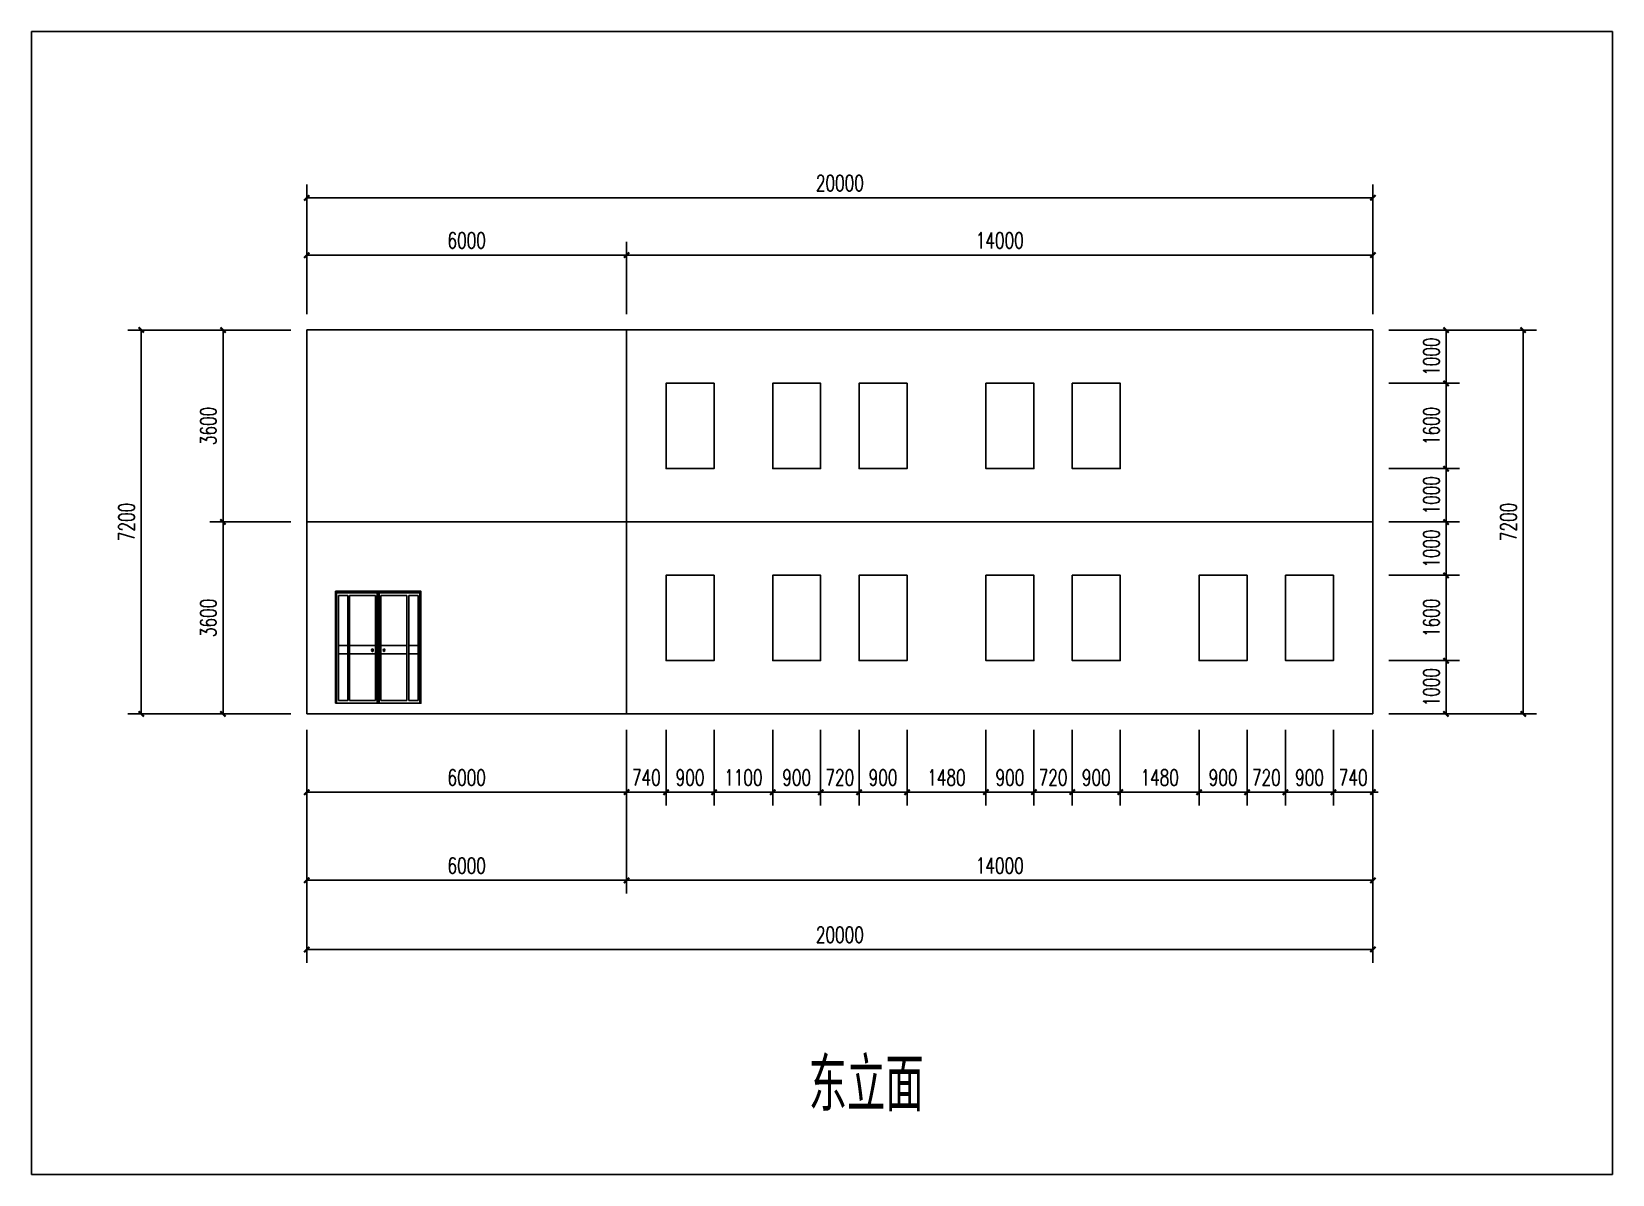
# Model space of a CAD drawing. Extents: x -76502 to 88679, y -12865 to 57615.
# Drawn here: x 59026 to 88679, y -12865 to 8567 of the extents above; entities that cross this region are included whole.
import ezdxf

# ---------------------------------------------------------------- set-up
doc = ezdxf.new("R2010")
doc.units = 0
doc.header["$LTSCALE"] = 1000
doc.header["$MEASUREMENT"] = 0
for name, color, linetype in [('AXIS_TEXT', 7, 'Continuous'), ('E_WINDOW', 4, 'Continuous'), ('edge', 180, 'Continuous'), ('GTV3_ELEV_OPENING', 7, 'Continuous'), ('PUB_DIM', 3, 'Continuous')]:
    doc.layers.add(name, color=color, linetype=linetype)
doc.styles.add('_TCH_DIM_T3', font='SIMPLEX', dxfattribs={"width": 0.705882, "bigfont": 'GBCBIG'})
doc.styles.get("Standard").update_dxf_attribs({"font": 'gbenor.shx', "bigfont": 'gbcbig.shx'})
doc.dimstyles.new('_TCH_ARCH&&100', dxfattribs={"dimtxt": 297.5, "dimasz": 100, "dimexe": 250, "dimexo": 300, "dimgap": 126.25, "dimtad": 1, "dimdec": 0, "dimtxsty": '_TCH_DIM_T3', "dimblk": 'ARCHTICK', "dimcen": 2.5, "dimclrt": 7, "dimazin": 2, "dimtfac": 1, "dimtdec": 0, "dimtix": 1, "dimtmove": 2, "dimatfit": 3, "dimfxl": 100})

# ---------------------------------------------------------------- blocks, each defined once
blk = doc.blocks.new('_ArchTick')
at = {"color": 0, "linetype": 'ByBlock', "const_width": 0.4}
blk.add_lwpolyline([(-0.5, -0.5), (0.5, 0.5)], dxfattribs=at)
blk = doc.blocks.new('*D16')
at = {"layer": 'Defpoints', "color": 0, "transparency": 16777216}
for p in [(84187, 5451), (64187, 2971), (84187, 2971)]:
    blk.add_point(p, dxfattribs=at)
at = {"layer": 'PUB_DIM', "color": 0, "lineweight": -2, "transparency": 16777216}
for p, q in [((64187, 3271), (64187, 5701)), ((84187, 3271), (84187, 5701)), ((64187, 5451), (84187, 5451))]:
    blk.add_line(p, q, dxfattribs=at)
at = {"layer": 'PUB_DIM', "color": 0, "lineweight": -2, "transparency": 16777216, "xscale": 100, "yscale": 100, "zscale": 100, "rotation": 180}
blk.add_blockref('_ArchTick', (64187, 5451), dxfattribs=at)
at = {"layer": 'PUB_DIM', "color": 0, "lineweight": -2, "transparency": 16777216, "xscale": 100, "yscale": 100, "zscale": 100}
blk.add_blockref('_ArchTick', (84187, 5451), dxfattribs=at)
at = {"layer": 'PUB_DIM', "color": 7, "transparency": 16777216, "insert": (74187, 5726), "char_height": 297.5, "attachment_point": 5, "style": '_TCH_DIM_T3'}
blk.add_mtext('\\A1;20000', dxfattribs=at)
blk = doc.blocks.new('*D17')
at = {"layer": 'Defpoints', "color": 0, "transparency": 16777216}
for p in [(70187, 4376), (64187, 2971), (70187, 2971)]:
    blk.add_point(p, dxfattribs=at)
at = {"layer": 'PUB_DIM', "color": 0, "lineweight": -2, "transparency": 16777216}
for p, q in [((64187, 3271), (64187, 4626)), ((70187, 3271), (70187, 4626)), ((64187, 4376), (70187, 4376))]:
    blk.add_line(p, q, dxfattribs=at)
at = {"layer": 'PUB_DIM', "color": 0, "lineweight": -2, "transparency": 16777216, "xscale": 100, "yscale": 100, "zscale": 100, "rotation": 180}
blk.add_blockref('_ArchTick', (64187, 4376), dxfattribs=at)
at = {"layer": 'PUB_DIM', "color": 0, "lineweight": -2, "transparency": 16777216, "xscale": 100, "yscale": 100, "zscale": 100}
blk.add_blockref('_ArchTick', (70187, 4376), dxfattribs=at)
at = {"layer": 'PUB_DIM', "color": 7, "transparency": 16777216, "insert": (67187, 4651), "char_height": 297.5, "attachment_point": 5, "style": '_TCH_DIM_T3'}
blk.add_mtext('\\A1;6000', dxfattribs=at)
blk = doc.blocks.new('*D18')
at = {"layer": 'Defpoints', "color": 0, "transparency": 16777216}
for p in [(84187, 4376), (70187, 2971), (84187, 2971)]:
    blk.add_point(p, dxfattribs=at)
at = {"layer": 'PUB_DIM', "color": 0, "lineweight": -2, "transparency": 16777216}
for p, q in [((70187, 3271), (70187, 4626)), ((84187, 3271), (84187, 4626)), ((70187, 4376), (84187, 4376))]:
    blk.add_line(p, q, dxfattribs=at)
at = {"layer": 'PUB_DIM', "color": 0, "lineweight": -2, "transparency": 16777216, "xscale": 100, "yscale": 100, "zscale": 100, "rotation": 180}
blk.add_blockref('_ArchTick', (70187, 4376), dxfattribs=at)
at = {"layer": 'PUB_DIM', "color": 0, "lineweight": -2, "transparency": 16777216, "xscale": 100, "yscale": 100, "zscale": 100}
blk.add_blockref('_ArchTick', (84187, 4376), dxfattribs=at)
at = {"layer": 'PUB_DIM', "color": 7, "transparency": 16777216, "insert": (77187, 4651), "char_height": 297.5, "attachment_point": 5, "style": '_TCH_DIM_T3'}
blk.add_mtext('\\A1;14000', dxfattribs=at)
blk = doc.blocks.new('*D19')
at = {"layer": 'Defpoints', "color": 0, "transparency": 16777216}
for p in [(84187, 2971), (87005, 2971), (84187, -4229)]:
    blk.add_point(p, dxfattribs=at)
at = {"layer": 'PUB_DIM', "color": 0, "lineweight": -2, "transparency": 16777216}
for p, q in [((84487, 2971), (87255, 2971)), ((87005, -4229), (87005, 2971)), ((84487, -4229), (87255, -4229))]:
    blk.add_line(p, q, dxfattribs=at)
at = {"layer": 'PUB_DIM', "color": 0, "lineweight": -2, "transparency": 16777216, "xscale": 100, "yscale": 100, "zscale": 100}
for p, rotation in [((87005, 2971), 90), ((87005, -4229), 270)]:
    blk.add_blockref('_ArchTick', p, dxfattribs=dict(at, rotation=rotation))
at = {"layer": 'PUB_DIM', "color": 7, "transparency": 16777216, "insert": (86730, -629), "char_height": 297.5, "attachment_point": 5, "rotation": 90, "style": '_TCH_DIM_T3'}
blk.add_mtext('\\A1;7200', dxfattribs=at)
blk = doc.blocks.new('*D20')
at = {"layer": 'Defpoints', "color": 0, "transparency": 16777216}
for p in [(84187, 2971), (85559, 2971), (84187, 1971)]:
    blk.add_point(p, dxfattribs=at)
at = {"layer": 'PUB_DIM', "color": 0, "lineweight": -2, "transparency": 16777216}
for p, q in [((84487, 2971), (85809, 2971)), ((85559, 1971), (85559, 2971)), ((84487, 1971), (85809, 1971))]:
    blk.add_line(p, q, dxfattribs=at)
at = {"layer": 'PUB_DIM', "color": 0, "lineweight": -2, "transparency": 16777216, "xscale": 100, "yscale": 100, "zscale": 100}
for p, rotation in [((85559, 2971), 90), ((85559, 1971), 270)]:
    blk.add_blockref('_ArchTick', p, dxfattribs=dict(at, rotation=rotation))
at = {"layer": 'PUB_DIM', "color": 7, "transparency": 16777216, "insert": (85284, 2471), "char_height": 297.5, "attachment_point": 5, "rotation": 90, "style": '_TCH_DIM_T3'}
blk.add_mtext('\\A1;1000', dxfattribs=at)
blk = doc.blocks.new('*D21')
at = {"layer": 'Defpoints', "color": 0, "transparency": 16777216}
for p in [(84187, 1971), (85559, 1971), (84187, 371)]:
    blk.add_point(p, dxfattribs=at)
at = {"layer": 'PUB_DIM', "color": 0, "lineweight": -2, "transparency": 16777216}
for p, q in [((84487, 1971), (85809, 1971)), ((85559, 371), (85559, 1971)), ((84487, 371), (85809, 371))]:
    blk.add_line(p, q, dxfattribs=at)
at = {"layer": 'PUB_DIM', "color": 0, "lineweight": -2, "transparency": 16777216, "xscale": 100, "yscale": 100, "zscale": 100}
for p, rotation in [((85559, 1971), 90), ((85559, 371), 270)]:
    blk.add_blockref('_ArchTick', p, dxfattribs=dict(at, rotation=rotation))
at = {"layer": 'PUB_DIM', "color": 7, "transparency": 16777216, "insert": (85284, 1171), "char_height": 297.5, "attachment_point": 5, "rotation": 90, "style": '_TCH_DIM_T3'}
blk.add_mtext('\\A1;1600', dxfattribs=at)
blk = doc.blocks.new('*D22')
at = {"layer": 'Defpoints', "color": 0, "transparency": 16777216}
for p in [(84187, 371), (85559, 371), (84187, -629)]:
    blk.add_point(p, dxfattribs=at)
at = {"layer": 'PUB_DIM', "color": 0, "lineweight": -2, "transparency": 16777216}
for p, q in [((84487, 371), (85809, 371)), ((85559, -629), (85559, 371)), ((84487, -629), (85809, -629))]:
    blk.add_line(p, q, dxfattribs=at)
at = {"layer": 'PUB_DIM', "color": 0, "lineweight": -2, "transparency": 16777216, "xscale": 100, "yscale": 100, "zscale": 100}
for p, rotation in [((85559, 371), 90), ((85559, -629), 270)]:
    blk.add_blockref('_ArchTick', p, dxfattribs=dict(at, rotation=rotation))
at = {"layer": 'PUB_DIM', "color": 7, "transparency": 16777216, "insert": (85284, -129), "char_height": 297.5, "attachment_point": 5, "rotation": 90, "style": '_TCH_DIM_T3'}
blk.add_mtext('\\A1;1000', dxfattribs=at)
blk = doc.blocks.new('*D23')
at = {"layer": 'Defpoints', "color": 0, "transparency": 16777216}
for p in [(84187, -629), (85559, -629), (84187, -1629)]:
    blk.add_point(p, dxfattribs=at)
at = {"layer": 'PUB_DIM', "color": 0, "lineweight": -2, "transparency": 16777216}
for p, q in [((84487, -629), (85809, -629)), ((85559, -1629), (85559, -629)), ((84487, -1629), (85809, -1629))]:
    blk.add_line(p, q, dxfattribs=at)
at = {"layer": 'PUB_DIM', "color": 0, "lineweight": -2, "transparency": 16777216, "xscale": 100, "yscale": 100, "zscale": 100}
for p, rotation in [((85559, -629), 90), ((85559, -1629), 270)]:
    blk.add_blockref('_ArchTick', p, dxfattribs=dict(at, rotation=rotation))
at = {"layer": 'PUB_DIM', "color": 7, "transparency": 16777216, "insert": (85284, -1129), "char_height": 297.5, "attachment_point": 5, "rotation": 90, "style": '_TCH_DIM_T3'}
blk.add_mtext('\\A1;1000', dxfattribs=at)
blk = doc.blocks.new('*D24')
at = {"layer": 'Defpoints', "color": 0, "transparency": 16777216}
for p in [(84187, -1629), (85559, -1629), (84187, -3229)]:
    blk.add_point(p, dxfattribs=at)
at = {"layer": 'PUB_DIM', "color": 0, "lineweight": -2, "transparency": 16777216}
for p, q in [((84487, -1629), (85809, -1629)), ((85559, -3229), (85559, -1629)), ((84487, -3229), (85809, -3229))]:
    blk.add_line(p, q, dxfattribs=at)
at = {"layer": 'PUB_DIM', "color": 0, "lineweight": -2, "transparency": 16777216, "xscale": 100, "yscale": 100, "zscale": 100}
for p, rotation in [((85559, -1629), 90), ((85559, -3229), 270)]:
    blk.add_blockref('_ArchTick', p, dxfattribs=dict(at, rotation=rotation))
at = {"layer": 'PUB_DIM', "color": 7, "transparency": 16777216, "insert": (85284, -2429), "char_height": 297.5, "attachment_point": 5, "rotation": 90, "style": '_TCH_DIM_T3'}
blk.add_mtext('\\A1;1600', dxfattribs=at)
blk = doc.blocks.new('*D25')
at = {"layer": 'Defpoints', "color": 0, "transparency": 16777216}
for p in [(84187, -3229), (85559, -3229), (84187, -4229)]:
    blk.add_point(p, dxfattribs=at)
at = {"layer": 'PUB_DIM', "color": 0, "lineweight": -2, "transparency": 16777216}
for p, q in [((84487, -3229), (85809, -3229)), ((85559, -4229), (85559, -3229)), ((84487, -4229), (85809, -4229))]:
    blk.add_line(p, q, dxfattribs=at)
at = {"layer": 'PUB_DIM', "color": 0, "lineweight": -2, "transparency": 16777216, "xscale": 100, "yscale": 100, "zscale": 100}
for p, rotation in [((85559, -3229), 90), ((85559, -4229), 270)]:
    blk.add_blockref('_ArchTick', p, dxfattribs=dict(at, rotation=rotation))
at = {"layer": 'PUB_DIM', "color": 7, "transparency": 16777216, "insert": (85284, -3729), "char_height": 297.5, "attachment_point": 5, "rotation": 90, "style": '_TCH_DIM_T3'}
blk.add_mtext('\\A1;1000', dxfattribs=at)
blk = doc.blocks.new('*D26')
at = {"layer": 'Defpoints', "color": 0, "transparency": 16777216}
for p in [(61082, 2971), (64187, 2971), (64187, -4229)]:
    blk.add_point(p, dxfattribs=at)
at = {"layer": 'PUB_DIM', "color": 0, "lineweight": -2, "transparency": 16777216}
for p, q in [((63887, 2971), (60832, 2971)), ((61082, -4229), (61082, 2971)), ((63887, -4229), (60832, -4229))]:
    blk.add_line(p, q, dxfattribs=at)
at = {"layer": 'PUB_DIM', "color": 0, "lineweight": -2, "transparency": 16777216, "xscale": 100, "yscale": 100, "zscale": 100}
for p, rotation in [((61082, 2971), 90), ((61082, -4229), 270)]:
    blk.add_blockref('_ArchTick', p, dxfattribs=dict(at, rotation=rotation))
at = {"layer": 'PUB_DIM', "color": 7, "transparency": 16777216, "insert": (60807, -629), "char_height": 297.5, "attachment_point": 5, "rotation": 90, "style": '_TCH_DIM_T3'}
blk.add_mtext('\\A1;7200', dxfattribs=at)
blk = doc.blocks.new('*D27')
at = {"layer": 'Defpoints', "color": 0, "transparency": 16777216}
for p in [(62616, 2971), (64187, 2971), (64187, -629)]:
    blk.add_point(p, dxfattribs=at)
at = {"layer": 'PUB_DIM', "color": 0, "lineweight": -2, "transparency": 16777216}
for p, q in [((63887, 2971), (62366, 2971)), ((62616, -629), (62616, 2971)), ((63887, -629), (62366, -629))]:
    blk.add_line(p, q, dxfattribs=at)
at = {"layer": 'PUB_DIM', "color": 0, "lineweight": -2, "transparency": 16777216, "xscale": 100, "yscale": 100, "zscale": 100}
for p, rotation in [((62616, 2971), 90), ((62616, -629), 270)]:
    blk.add_blockref('_ArchTick', p, dxfattribs=dict(at, rotation=rotation))
at = {"layer": 'PUB_DIM', "color": 7, "transparency": 16777216, "insert": (62341, 1171), "char_height": 297.5, "attachment_point": 5, "rotation": 90, "style": '_TCH_DIM_T3'}
blk.add_mtext('\\A1;3600', dxfattribs=at)
blk = doc.blocks.new('*D28')
at = {"layer": 'Defpoints', "color": 0, "transparency": 16777216}
for p in [(62616, -629), (64187, -629), (64187, -4229)]:
    blk.add_point(p, dxfattribs=at)
at = {"layer": 'PUB_DIM', "color": 0, "lineweight": -2, "transparency": 16777216}
for p, q in [((63887, -629), (62366, -629)), ((62616, -4229), (62616, -629)), ((63887, -4229), (62366, -4229))]:
    blk.add_line(p, q, dxfattribs=at)
at = {"layer": 'PUB_DIM', "color": 0, "lineweight": -2, "transparency": 16777216, "xscale": 100, "yscale": 100, "zscale": 100}
for p, rotation in [((62616, -629), 90), ((62616, -4229), 270)]:
    blk.add_blockref('_ArchTick', p, dxfattribs=dict(at, rotation=rotation))
at = {"layer": 'PUB_DIM', "color": 7, "transparency": 16777216, "insert": (62341, -2429), "char_height": 297.5, "attachment_point": 5, "rotation": 90, "style": '_TCH_DIM_T3'}
blk.add_mtext('\\A1;3600', dxfattribs=at)
blk = doc.blocks.new('*D29')
at = {"layer": 'Defpoints', "color": 0, "transparency": 16777216}
for p in [(64187, -4229), (84187, -4229), (84187, -8646)]:
    blk.add_point(p, dxfattribs=at)
at = {"layer": 'PUB_DIM', "color": 0, "lineweight": -2, "transparency": 16777216}
for p, q in [((64187, -4529), (64187, -8896)), ((84187, -4529), (84187, -8896)), ((64187, -8646), (84187, -8646))]:
    blk.add_line(p, q, dxfattribs=at)
at = {"layer": 'PUB_DIM', "color": 0, "lineweight": -2, "transparency": 16777216, "xscale": 100, "yscale": 100, "zscale": 100, "rotation": 180}
blk.add_blockref('_ArchTick', (64187, -8646), dxfattribs=at)
at = {"layer": 'PUB_DIM', "color": 0, "lineweight": -2, "transparency": 16777216, "xscale": 100, "yscale": 100, "zscale": 100}
blk.add_blockref('_ArchTick', (84187, -8646), dxfattribs=at)
at = {"layer": 'PUB_DIM', "color": 7, "transparency": 16777216, "insert": (74187, -8371), "char_height": 297.5, "attachment_point": 5, "style": '_TCH_DIM_T3'}
blk.add_mtext('\\A1;20000', dxfattribs=at)
blk = doc.blocks.new('*D30')
at = {"layer": 'Defpoints', "color": 0, "transparency": 16777216}
for p in [(64187, -4229), (70187, -4229), (70187, -7349)]:
    blk.add_point(p, dxfattribs=at)
at = {"layer": 'PUB_DIM', "color": 0, "lineweight": -2, "transparency": 16777216}
for p, q in [((64187, -4529), (64187, -7599)), ((70187, -4529), (70187, -7599)), ((64187, -7349), (70187, -7349))]:
    blk.add_line(p, q, dxfattribs=at)
at = {"layer": 'PUB_DIM', "color": 0, "lineweight": -2, "transparency": 16777216, "xscale": 100, "yscale": 100, "zscale": 100, "rotation": 180}
blk.add_blockref('_ArchTick', (64187, -7349), dxfattribs=at)
at = {"layer": 'PUB_DIM', "color": 0, "lineweight": -2, "transparency": 16777216, "xscale": 100, "yscale": 100, "zscale": 100}
blk.add_blockref('_ArchTick', (70187, -7349), dxfattribs=at)
at = {"layer": 'PUB_DIM', "color": 7, "transparency": 16777216, "insert": (67187, -7074), "char_height": 297.5, "attachment_point": 5, "style": '_TCH_DIM_T3'}
blk.add_mtext('\\A1;6000', dxfattribs=at)
blk = doc.blocks.new('*D31')
at = {"layer": 'Defpoints', "color": 0, "transparency": 16777216}
for p in [(70187, -4229), (84187, -4229), (84187, -7349)]:
    blk.add_point(p, dxfattribs=at)
at = {"layer": 'PUB_DIM', "color": 0, "lineweight": -2, "transparency": 16777216}
for p, q in [((70187, -4529), (70187, -7599)), ((84187, -4529), (84187, -7599)), ((70187, -7349), (84187, -7349))]:
    blk.add_line(p, q, dxfattribs=at)
at = {"layer": 'PUB_DIM', "color": 0, "lineweight": -2, "transparency": 16777216, "xscale": 100, "yscale": 100, "zscale": 100, "rotation": 180}
blk.add_blockref('_ArchTick', (70187, -7349), dxfattribs=at)
at = {"layer": 'PUB_DIM', "color": 0, "lineweight": -2, "transparency": 16777216, "xscale": 100, "yscale": 100, "zscale": 100}
blk.add_blockref('_ArchTick', (84187, -7349), dxfattribs=at)
at = {"layer": 'PUB_DIM', "color": 7, "transparency": 16777216, "insert": (77187, -7074), "char_height": 297.5, "attachment_point": 5, "style": '_TCH_DIM_T3'}
blk.add_mtext('\\A1;14000', dxfattribs=at)
blk = doc.blocks.new('*D32')
at = {"layer": 'Defpoints', "color": 0, "transparency": 16777216}
for p in [(64187, -4229), (70187, -4229), (70187, -5697)]:
    blk.add_point(p, dxfattribs=at)
at = {"layer": 'PUB_DIM', "color": 0, "lineweight": -2, "transparency": 16777216}
for p, q in [((64187, -4529), (64187, -5947)), ((70187, -4529), (70187, -5947)), ((64187, -5697), (70187, -5697))]:
    blk.add_line(p, q, dxfattribs=at)
at = {"layer": 'PUB_DIM', "color": 0, "lineweight": -2, "transparency": 16777216, "xscale": 100, "yscale": 100, "zscale": 100, "rotation": 180}
blk.add_blockref('_ArchTick', (64187, -5697), dxfattribs=at)
at = {"layer": 'PUB_DIM', "color": 0, "lineweight": -2, "transparency": 16777216, "xscale": 100, "yscale": 100, "zscale": 100}
blk.add_blockref('_ArchTick', (70187, -5697), dxfattribs=at)
at = {"layer": 'PUB_DIM', "color": 7, "transparency": 16777216, "insert": (67187, -5422), "char_height": 297.5, "attachment_point": 5, "style": '_TCH_DIM_T3'}
blk.add_mtext('\\A1;6000', dxfattribs=at)
blk = doc.blocks.new('*D33')
at = {"layer": 'Defpoints', "color": 0, "transparency": 16777216}
for p in [(70187, -4229), (70927, -4229), (70927, -5697)]:
    blk.add_point(p, dxfattribs=at)
at = {"layer": 'PUB_DIM', "color": 0, "lineweight": -2, "transparency": 16777216}
for p, q in [((70187, -4529), (70187, -5947)), ((70927, -4529), (70927, -5947)), ((70187, -5697), (70087, -5697)), ((70187, -5697), (70927, -5697)), ((70927, -5697), (71027, -5697))]:
    blk.add_line(p, q, dxfattribs=at)
at = {"layer": 'PUB_DIM', "color": 0, "lineweight": -2, "transparency": 16777216, "xscale": 100, "yscale": 100, "zscale": 100}
blk.add_blockref('_ArchTick', (70187, -5697), dxfattribs=at)
at = {"layer": 'PUB_DIM', "color": 0, "lineweight": -2, "transparency": 16777216, "xscale": 100, "yscale": 100, "zscale": 100, "rotation": 180}
blk.add_blockref('_ArchTick', (70927, -5697), dxfattribs=at)
at = {"layer": 'PUB_DIM', "color": 7, "transparency": 16777216, "insert": (70557, -5422), "char_height": 297.5, "attachment_point": 5, "style": '_TCH_DIM_T3'}
blk.add_mtext('\\A1;740', dxfattribs=at)
blk = doc.blocks.new('*D34')
at = {"layer": 'Defpoints', "color": 0, "transparency": 16777216}
for p in [(70927, -4229), (71827, -4229), (71827, -5697)]:
    blk.add_point(p, dxfattribs=at)
at = {"layer": 'PUB_DIM', "color": 0, "lineweight": -2, "transparency": 16777216}
for p, q in [((70927, -4529), (70927, -5947)), ((71827, -4529), (71827, -5947)), ((70927, -5697), (71827, -5697))]:
    blk.add_line(p, q, dxfattribs=at)
at = {"layer": 'PUB_DIM', "color": 0, "lineweight": -2, "transparency": 16777216, "xscale": 100, "yscale": 100, "zscale": 100, "rotation": 180}
blk.add_blockref('_ArchTick', (70927, -5697), dxfattribs=at)
at = {"layer": 'PUB_DIM', "color": 0, "lineweight": -2, "transparency": 16777216, "xscale": 100, "yscale": 100, "zscale": 100}
blk.add_blockref('_ArchTick', (71827, -5697), dxfattribs=at)
at = {"layer": 'PUB_DIM', "color": 7, "transparency": 16777216, "insert": (71377, -5422), "char_height": 297.5, "attachment_point": 5, "style": '_TCH_DIM_T3'}
blk.add_mtext('\\A1;900', dxfattribs=at)
blk = doc.blocks.new('*D35')
at = {"layer": 'Defpoints', "color": 0, "transparency": 16777216}
for p in [(71827, -4229), (72927, -4229), (72927, -5697)]:
    blk.add_point(p, dxfattribs=at)
at = {"layer": 'PUB_DIM', "color": 0, "lineweight": -2, "transparency": 16777216}
for p, q in [((71827, -4529), (71827, -5947)), ((72927, -4529), (72927, -5947)), ((71827, -5697), (72927, -5697))]:
    blk.add_line(p, q, dxfattribs=at)
at = {"layer": 'PUB_DIM', "color": 0, "lineweight": -2, "transparency": 16777216, "xscale": 100, "yscale": 100, "zscale": 100, "rotation": 180}
blk.add_blockref('_ArchTick', (71827, -5697), dxfattribs=at)
at = {"layer": 'PUB_DIM', "color": 0, "lineweight": -2, "transparency": 16777216, "xscale": 100, "yscale": 100, "zscale": 100}
blk.add_blockref('_ArchTick', (72927, -5697), dxfattribs=at)
at = {"layer": 'PUB_DIM', "color": 7, "transparency": 16777216, "insert": (72377, -5422), "char_height": 297.5, "attachment_point": 5, "style": '_TCH_DIM_T3'}
blk.add_mtext('\\A1;1100', dxfattribs=at)
blk = doc.blocks.new('*D36')
at = {"layer": 'Defpoints', "color": 0, "transparency": 16777216}
for p in [(72927, -4229), (73827, -4229), (73827, -5697)]:
    blk.add_point(p, dxfattribs=at)
at = {"layer": 'PUB_DIM', "color": 0, "lineweight": -2, "transparency": 16777216}
for p, q in [((72927, -4529), (72927, -5947)), ((73827, -4529), (73827, -5947)), ((72927, -5697), (73827, -5697))]:
    blk.add_line(p, q, dxfattribs=at)
at = {"layer": 'PUB_DIM', "color": 0, "lineweight": -2, "transparency": 16777216, "xscale": 100, "yscale": 100, "zscale": 100, "rotation": 180}
blk.add_blockref('_ArchTick', (72927, -5697), dxfattribs=at)
at = {"layer": 'PUB_DIM', "color": 0, "lineweight": -2, "transparency": 16777216, "xscale": 100, "yscale": 100, "zscale": 100}
blk.add_blockref('_ArchTick', (73827, -5697), dxfattribs=at)
at = {"layer": 'PUB_DIM', "color": 7, "transparency": 16777216, "insert": (73377, -5422), "char_height": 297.5, "attachment_point": 5, "style": '_TCH_DIM_T3'}
blk.add_mtext('\\A1;900', dxfattribs=at)
blk = doc.blocks.new('*D37')
at = {"layer": 'Defpoints', "color": 0, "transparency": 16777216}
for p in [(73827, -4229), (74547, -4229), (74547, -5697)]:
    blk.add_point(p, dxfattribs=at)
at = {"layer": 'PUB_DIM', "color": 0, "lineweight": -2, "transparency": 16777216}
for p, q in [((73827, -4529), (73827, -5947)), ((74547, -4529), (74547, -5947)), ((73827, -5697), (73727, -5697)), ((73827, -5697), (74547, -5697)), ((74547, -5697), (74647, -5697))]:
    blk.add_line(p, q, dxfattribs=at)
at = {"layer": 'PUB_DIM', "color": 0, "lineweight": -2, "transparency": 16777216, "xscale": 100, "yscale": 100, "zscale": 100}
blk.add_blockref('_ArchTick', (73827, -5697), dxfattribs=at)
at = {"layer": 'PUB_DIM', "color": 0, "lineweight": -2, "transparency": 16777216, "xscale": 100, "yscale": 100, "zscale": 100, "rotation": 180}
blk.add_blockref('_ArchTick', (74547, -5697), dxfattribs=at)
at = {"layer": 'PUB_DIM', "color": 7, "transparency": 16777216, "insert": (74187, -5422), "char_height": 297.5, "attachment_point": 5, "style": '_TCH_DIM_T3'}
blk.add_mtext('\\A1;720', dxfattribs=at)
blk = doc.blocks.new('*D38')
at = {"layer": 'Defpoints', "color": 0, "transparency": 16777216}
for p in [(74547, -4229), (75447, -4229), (75447, -5697)]:
    blk.add_point(p, dxfattribs=at)
at = {"layer": 'PUB_DIM', "color": 0, "lineweight": -2, "transparency": 16777216}
for p, q in [((74547, -4529), (74547, -5947)), ((75447, -4529), (75447, -5947)), ((74547, -5697), (75447, -5697))]:
    blk.add_line(p, q, dxfattribs=at)
at = {"layer": 'PUB_DIM', "color": 0, "lineweight": -2, "transparency": 16777216, "xscale": 100, "yscale": 100, "zscale": 100, "rotation": 180}
blk.add_blockref('_ArchTick', (74547, -5697), dxfattribs=at)
at = {"layer": 'PUB_DIM', "color": 0, "lineweight": -2, "transparency": 16777216, "xscale": 100, "yscale": 100, "zscale": 100}
blk.add_blockref('_ArchTick', (75447, -5697), dxfattribs=at)
at = {"layer": 'PUB_DIM', "color": 7, "transparency": 16777216, "insert": (74997, -5422), "char_height": 297.5, "attachment_point": 5, "style": '_TCH_DIM_T3'}
blk.add_mtext('\\A1;900', dxfattribs=at)
blk = doc.blocks.new('*D39')
at = {"layer": 'Defpoints', "color": 0, "transparency": 16777216}
for p in [(75447, -4229), (76927, -4229), (76927, -5697)]:
    blk.add_point(p, dxfattribs=at)
at = {"layer": 'PUB_DIM', "color": 0, "lineweight": -2, "transparency": 16777216}
for p, q in [((75447, -4529), (75447, -5947)), ((76927, -4529), (76927, -5947)), ((75447, -5697), (76927, -5697))]:
    blk.add_line(p, q, dxfattribs=at)
at = {"layer": 'PUB_DIM', "color": 0, "lineweight": -2, "transparency": 16777216, "xscale": 100, "yscale": 100, "zscale": 100, "rotation": 180}
blk.add_blockref('_ArchTick', (75447, -5697), dxfattribs=at)
at = {"layer": 'PUB_DIM', "color": 0, "lineweight": -2, "transparency": 16777216, "xscale": 100, "yscale": 100, "zscale": 100}
blk.add_blockref('_ArchTick', (76927, -5697), dxfattribs=at)
at = {"layer": 'PUB_DIM', "color": 7, "transparency": 16777216, "insert": (76187, -5422), "char_height": 297.5, "attachment_point": 5, "style": '_TCH_DIM_T3'}
blk.add_mtext('\\A1;1480', dxfattribs=at)
blk = doc.blocks.new('*D40')
at = {"layer": 'Defpoints', "color": 0, "transparency": 16777216}
for p in [(76927, -4229), (77827, -4229), (77827, -5697)]:
    blk.add_point(p, dxfattribs=at)
at = {"layer": 'PUB_DIM', "color": 0, "lineweight": -2, "transparency": 16777216}
for p, q in [((76927, -4529), (76927, -5947)), ((77827, -4529), (77827, -5947)), ((76927, -5697), (77827, -5697))]:
    blk.add_line(p, q, dxfattribs=at)
at = {"layer": 'PUB_DIM', "color": 0, "lineweight": -2, "transparency": 16777216, "xscale": 100, "yscale": 100, "zscale": 100, "rotation": 180}
blk.add_blockref('_ArchTick', (76927, -5697), dxfattribs=at)
at = {"layer": 'PUB_DIM', "color": 0, "lineweight": -2, "transparency": 16777216, "xscale": 100, "yscale": 100, "zscale": 100}
blk.add_blockref('_ArchTick', (77827, -5697), dxfattribs=at)
at = {"layer": 'PUB_DIM', "color": 7, "transparency": 16777216, "insert": (77377, -5422), "char_height": 297.5, "attachment_point": 5, "style": '_TCH_DIM_T3'}
blk.add_mtext('\\A1;900', dxfattribs=at)
blk = doc.blocks.new('*D41')
at = {"layer": 'Defpoints', "color": 0, "transparency": 16777216}
for p in [(77827, -4229), (78547, -4229), (78547, -5697)]:
    blk.add_point(p, dxfattribs=at)
at = {"layer": 'PUB_DIM', "color": 0, "lineweight": -2, "transparency": 16777216}
for p, q in [((77827, -4529), (77827, -5947)), ((78547, -4529), (78547, -5947)), ((77827, -5697), (77727, -5697)), ((77827, -5697), (78547, -5697)), ((78547, -5697), (78647, -5697))]:
    blk.add_line(p, q, dxfattribs=at)
at = {"layer": 'PUB_DIM', "color": 0, "lineweight": -2, "transparency": 16777216, "xscale": 100, "yscale": 100, "zscale": 100}
blk.add_blockref('_ArchTick', (77827, -5697), dxfattribs=at)
at = {"layer": 'PUB_DIM', "color": 0, "lineweight": -2, "transparency": 16777216, "xscale": 100, "yscale": 100, "zscale": 100, "rotation": 180}
blk.add_blockref('_ArchTick', (78547, -5697), dxfattribs=at)
at = {"layer": 'PUB_DIM', "color": 7, "transparency": 16777216, "insert": (78187, -5422), "char_height": 297.5, "attachment_point": 5, "style": '_TCH_DIM_T3'}
blk.add_mtext('\\A1;720', dxfattribs=at)
blk = doc.blocks.new('*D42')
at = {"layer": 'Defpoints', "color": 0, "transparency": 16777216}
for p in [(78547, -4229), (79447, -4229), (79447, -5697)]:
    blk.add_point(p, dxfattribs=at)
at = {"layer": 'PUB_DIM', "color": 0, "lineweight": -2, "transparency": 16777216}
for p, q in [((78547, -4529), (78547, -5947)), ((79447, -4529), (79447, -5947)), ((78547, -5697), (79447, -5697))]:
    blk.add_line(p, q, dxfattribs=at)
at = {"layer": 'PUB_DIM', "color": 0, "lineweight": -2, "transparency": 16777216, "xscale": 100, "yscale": 100, "zscale": 100, "rotation": 180}
blk.add_blockref('_ArchTick', (78547, -5697), dxfattribs=at)
at = {"layer": 'PUB_DIM', "color": 0, "lineweight": -2, "transparency": 16777216, "xscale": 100, "yscale": 100, "zscale": 100}
blk.add_blockref('_ArchTick', (79447, -5697), dxfattribs=at)
at = {"layer": 'PUB_DIM', "color": 7, "transparency": 16777216, "insert": (78997, -5422), "char_height": 297.5, "attachment_point": 5, "style": '_TCH_DIM_T3'}
blk.add_mtext('\\A1;900', dxfattribs=at)
blk = doc.blocks.new('*D43')
at = {"layer": 'Defpoints', "color": 0, "transparency": 16777216}
for p in [(79447, -4229), (80927, -4229), (80927, -5697)]:
    blk.add_point(p, dxfattribs=at)
at = {"layer": 'PUB_DIM', "color": 0, "lineweight": -2, "transparency": 16777216}
for p, q in [((79447, -4529), (79447, -5947)), ((80927, -4529), (80927, -5947)), ((79447, -5697), (80927, -5697))]:
    blk.add_line(p, q, dxfattribs=at)
at = {"layer": 'PUB_DIM', "color": 0, "lineweight": -2, "transparency": 16777216, "xscale": 100, "yscale": 100, "zscale": 100, "rotation": 180}
blk.add_blockref('_ArchTick', (79447, -5697), dxfattribs=at)
at = {"layer": 'PUB_DIM', "color": 0, "lineweight": -2, "transparency": 16777216, "xscale": 100, "yscale": 100, "zscale": 100}
blk.add_blockref('_ArchTick', (80927, -5697), dxfattribs=at)
at = {"layer": 'PUB_DIM', "color": 7, "transparency": 16777216, "insert": (80187, -5422), "char_height": 297.5, "attachment_point": 5, "style": '_TCH_DIM_T3'}
blk.add_mtext('\\A1;1480', dxfattribs=at)
blk = doc.blocks.new('*D44')
at = {"layer": 'Defpoints', "color": 0, "transparency": 16777216}
for p in [(80927, -4229), (81827, -4229), (81827, -5697)]:
    blk.add_point(p, dxfattribs=at)
at = {"layer": 'PUB_DIM', "color": 0, "lineweight": -2, "transparency": 16777216}
for p, q in [((80927, -4529), (80927, -5947)), ((81827, -4529), (81827, -5947)), ((80927, -5697), (81827, -5697))]:
    blk.add_line(p, q, dxfattribs=at)
at = {"layer": 'PUB_DIM', "color": 0, "lineweight": -2, "transparency": 16777216, "xscale": 100, "yscale": 100, "zscale": 100, "rotation": 180}
blk.add_blockref('_ArchTick', (80927, -5697), dxfattribs=at)
at = {"layer": 'PUB_DIM', "color": 0, "lineweight": -2, "transparency": 16777216, "xscale": 100, "yscale": 100, "zscale": 100}
blk.add_blockref('_ArchTick', (81827, -5697), dxfattribs=at)
at = {"layer": 'PUB_DIM', "color": 7, "transparency": 16777216, "insert": (81377, -5422), "char_height": 297.5, "attachment_point": 5, "style": '_TCH_DIM_T3'}
blk.add_mtext('\\A1;900', dxfattribs=at)
blk = doc.blocks.new('*D45')
at = {"layer": 'Defpoints', "color": 0, "transparency": 16777216}
for p in [(81827, -4229), (82547, -4229), (82547, -5697)]:
    blk.add_point(p, dxfattribs=at)
at = {"layer": 'PUB_DIM', "color": 0, "lineweight": -2, "transparency": 16777216}
for p, q in [((81827, -4529), (81827, -5947)), ((82547, -4529), (82547, -5947)), ((81827, -5697), (81727, -5697)), ((81827, -5697), (82547, -5697)), ((82547, -5697), (82647, -5697))]:
    blk.add_line(p, q, dxfattribs=at)
at = {"layer": 'PUB_DIM', "color": 0, "lineweight": -2, "transparency": 16777216, "xscale": 100, "yscale": 100, "zscale": 100}
blk.add_blockref('_ArchTick', (81827, -5697), dxfattribs=at)
at = {"layer": 'PUB_DIM', "color": 0, "lineweight": -2, "transparency": 16777216, "xscale": 100, "yscale": 100, "zscale": 100, "rotation": 180}
blk.add_blockref('_ArchTick', (82547, -5697), dxfattribs=at)
at = {"layer": 'PUB_DIM', "color": 7, "transparency": 16777216, "insert": (82187, -5422), "char_height": 297.5, "attachment_point": 5, "style": '_TCH_DIM_T3'}
blk.add_mtext('\\A1;720', dxfattribs=at)
blk = doc.blocks.new('*D46')
at = {"layer": 'Defpoints', "color": 0, "transparency": 16777216}
for p in [(82547, -4229), (83447, -4229), (83447, -5697)]:
    blk.add_point(p, dxfattribs=at)
at = {"layer": 'PUB_DIM', "color": 0, "lineweight": -2, "transparency": 16777216}
for p, q in [((82547, -4529), (82547, -5947)), ((83447, -4529), (83447, -5947)), ((82547, -5697), (83447, -5697))]:
    blk.add_line(p, q, dxfattribs=at)
at = {"layer": 'PUB_DIM', "color": 0, "lineweight": -2, "transparency": 16777216, "xscale": 100, "yscale": 100, "zscale": 100, "rotation": 180}
blk.add_blockref('_ArchTick', (82547, -5697), dxfattribs=at)
at = {"layer": 'PUB_DIM', "color": 0, "lineweight": -2, "transparency": 16777216, "xscale": 100, "yscale": 100, "zscale": 100}
blk.add_blockref('_ArchTick', (83447, -5697), dxfattribs=at)
at = {"layer": 'PUB_DIM', "color": 7, "transparency": 16777216, "insert": (82997, -5422), "char_height": 297.5, "attachment_point": 5, "style": '_TCH_DIM_T3'}
blk.add_mtext('\\A1;900', dxfattribs=at)
blk = doc.blocks.new('*D47')
at = {"layer": 'Defpoints', "color": 0, "transparency": 16777216}
for p in [(83447, -4229), (84187, -4229), (84187, -5697)]:
    blk.add_point(p, dxfattribs=at)
at = {"layer": 'PUB_DIM', "color": 0, "lineweight": -2, "transparency": 16777216}
for p, q in [((83447, -4529), (83447, -5947)), ((84187, -4529), (84187, -5947)), ((83447, -5697), (83347, -5697)), ((83447, -5697), (84187, -5697)), ((84187, -5697), (84287, -5697))]:
    blk.add_line(p, q, dxfattribs=at)
at = {"layer": 'PUB_DIM', "color": 0, "lineweight": -2, "transparency": 16777216, "xscale": 100, "yscale": 100, "zscale": 100}
blk.add_blockref('_ArchTick', (83447, -5697), dxfattribs=at)
at = {"layer": 'PUB_DIM', "color": 0, "lineweight": -2, "transparency": 16777216, "xscale": 100, "yscale": 100, "zscale": 100, "rotation": 180}
blk.add_blockref('_ArchTick', (84187, -5697), dxfattribs=at)
at = {"layer": 'PUB_DIM', "color": 7, "transparency": 16777216, "insert": (83817, -5422), "char_height": 297.5, "attachment_point": 5, "style": '_TCH_DIM_T3'}
blk.add_mtext('\\A1;740', dxfattribs=at)
blk = doc.blocks.new('$EWDLib$00000621')
for p, q in [((0, 0), (0, 2100)), ((0, 2100), (1200, 2100)), ((1200, 2100), (1200, 0)), ((1170, 2070), (30, 2070)), ((30, 2070), (30, 0)), ((809, 2021), (79, 2021)), ((79, 2021), (79, 49)), ((809, 2021), (809, 49)), ((858, 2021), (858, 49)), ((1121, 2021), (858, 2021)), ((1121, 49), (1121, 2021)), ((1170, 0), (1170, 2070)), ((79, 1080), (809, 1080)), ((79, 929), (809, 929)), ((858, 1080), (1121, 1080)), ((858, 929), (1121, 929)), ((1200, 0), (0, 0)), ((79, 49), (809, 49)), ((858, 49), (1121, 49))]:
    blk.add_line(p, q)
blk.add_lwpolyline([(30, 0), (30, 2070), (1170, 2070), (1170, 0)])
blk.add_circle((163, 995), 24.9)

msp = doc.modelspace()

# ---------------------------------------------------------------- linework, layer by layer
at = {"layer": 'AXIS_TEXT'}
for p, q in [((64187, -628.5), (64187, 2971.5)), ((64187, 2971.5), (84187, 2971.5)), ((70187, -4228.5), (70187, 2971.5)), ((84187, -4228.5), (84187, 2971.5)), ((64187, -4228.5), (64187, -628.5)), ((64187, -628.5), (84187, -628.5)), ((64187, -4228.5), (84187, -4228.5))]:
    msp.add_line(p, q, dxfattribs=at)
at = {"layer": 'E_WINDOW'}
for points in [[(71827, 371.5), (71827, 1971.5), (70927, 1971.5), (70927, 371.5)], [(73827, 371.5), (73827, 1971.5), (72927, 1971.5), (72927, 371.5)], [(75447, 371.5), (75447, 1971.5), (74547, 1971.5), (74547, 371.5)], [(77827, 371.5), (77827, 1971.5), (76927, 1971.5), (76927, 371.5)], [(79447, 371.5), (79447, 1971.5), (78547, 1971.5), (78547, 371.5)], [(71827, -3228.5), (71827, -1628.5), (70927, -1628.5), (70927, -3228.5)], [(73827, -3228.5), (73827, -1628.5), (72927, -1628.5), (72927, -3228.5)], [(75447, -3228.5), (75447, -1628.5), (74547, -1628.5), (74547, -3228.5)], [(77827, -3228.5), (77827, -1628.5), (76927, -1628.5), (76927, -3228.5)], [(79447, -3228.5), (79447, -1628.5), (78547, -1628.5), (78547, -3228.5)], [(81827, -3228.5), (81827, -1628.5), (80927, -1628.5), (80927, -3228.5)], [(83447, -3228.5), (83447, -1628.5), (82547, -1628.5), (82547, -3228.5)]]:
    msp.add_lwpolyline(points, close=True, dxfattribs=at)
at = {"layer": 'edge'}
msp.add_lwpolyline([(59025.7, 8567), (88678.7, 8567), (88678.7, -12864.6), (59025.7, -12864.6)], close=True, dxfattribs=at)
at = {"layer": 'GTV3_ELEV_OPENING'}
for points in [[(70927, 371.5), (71827, 371.5), (71827, 1971.5), (70927, 1971.5)], [(72927, 371.5), (73827, 371.5), (73827, 1971.5), (72927, 1971.5)], [(74547, 371.5), (75447, 371.5), (75447, 1971.5), (74547, 1971.5)], [(76927, 371.5), (77827, 371.5), (77827, 1971.5), (76927, 1971.5)], [(78547, 371.5), (79447, 371.5), (79447, 1971.5), (78547, 1971.5)], [(70927, -3228.5), (71827, -3228.5), (71827, -1628.5), (70927, -1628.5)], [(72927, -3228.5), (73827, -3228.5), (73827, -1628.5), (72927, -1628.5)], [(74547, -3228.5), (75447, -3228.5), (75447, -1628.5), (74547, -1628.5)], [(76927, -3228.5), (77827, -3228.5), (77827, -1628.5), (76927, -1628.5)], [(78547, -3228.5), (79447, -3228.5), (79447, -1628.5), (78547, -1628.5)], [(80927, -3228.5), (81827, -3228.5), (81827, -1628.5), (80927, -1628.5)], [(82547, -3228.5), (83447, -3228.5), (83447, -1628.5), (82547, -1628.5)], [(64727, -4028.5), (66327, -4028.5), (66327, -1928.5), (64727, -1928.5)]]:
    msp.add_lwpolyline(points, close=True, dxfattribs=at)

# ---------------------------------------------------------------- block references
at = {"layer": 'E_WINDOW', "xscale": 0.6666666666666707, "yscale": -1, "rotation": 180}
msp.add_blockref('$EWDLib$00000621', (65527, -4028.5), dxfattribs=at)
at = {"layer": 'E_WINDOW', "xscale": 0.6666666666666707}
msp.add_blockref('$EWDLib$00000621', (65527, -4028.5), dxfattribs=at)

# ---------------------------------------------------------------- texts
msp.add_text('东立面', height=1000).set_placement((73601, -11682.7))

# ---------------------------------------------------------------- dimensions: what is measured, and where the dimension line sits
at = {"layer": 'PUB_DIM'}
for p1, p2, distance, picture, middle in [((64187, 2971.5), (84187, 2971.5), 2479, '*D16', (74187, 5725.5)), ((64187, 2971.5), (70187, 2971.5), 1404.8, '*D17', (67187, 4651.3)), ((70187, 2971.5), (84187, 2971.5), 1404.8, '*D18', (77187, 4651.3)), ((64187, -4228.5), (64187, 2971.5), 3105.3, '*D26', (60806.7, -628.5)), ((64187, -628.5), (64187, 2971.5), 1570.6, '*D27', (62341.4, 1171.5)), ((84187, -4228.5), (84187, 2971.5), -2817.7, '*D19', (86729.7, -628.5)), ((84187, 1971.5), (84187, 2971.5), -1371.9, '*D20', (85283.9, 2471.5)), ((84187, 371.5), (84187, 1971.5), -1371.9, '*D21', (85283.9, 1171.5)), ((84187, -628.5), (84187, 371.5), -1371.9, '*D22', (85283.9, -128.5)), ((64187, -4228.5), (64187, -628.5), 1570.6, '*D28', (62341.4, -2428.5)), ((84187, -1628.5), (84187, -628.5), -1371.9, '*D23', (85283.9, -1128.5)), ((84187, -3228.5), (84187, -1628.5), -1371.9, '*D24', (85283.9, -2428.5)), ((84187, -4228.5), (84187, -3228.5), -1371.9, '*D25', (85283.9, -3728.5)), ((64187, -4228.5), (84187, -4228.5), -4417.8, '*D29', (74187, -8371.3)), ((64187, -4228.5), (70187, -4228.5), -3120.2, '*D30', (67187, -7073.7)), ((64187, -4228.5), (70187, -4228.5), -1468.2, '*D32', (67187, -5421.7)), ((70187, -4228.5), (70927, -4228.5), -1468.2, '*D33', (70557, -5421.7)), ((70187, -4228.5), (84187, -4228.5), -3120.2, '*D31', (77187, -7073.7)), ((70927, -4228.5), (71827, -4228.5), -1468.2, '*D34', (71377, -5421.7)), ((71827, -4228.5), (72927, -4228.5), -1468.2, '*D35', (72377, -5421.7)), ((72927, -4228.5), (73827, -4228.5), -1468.2, '*D36', (73377, -5421.7)), ((73827, -4228.5), (74547, -4228.5), -1468.2, '*D37', (74187, -5421.7)), ((74547, -4228.5), (75447, -4228.5), -1468.2, '*D38', (74997, -5421.7)), ((75447, -4228.5), (76927, -4228.5), -1468.2, '*D39', (76187, -5421.7)), ((76927, -4228.5), (77827, -4228.5), -1468.2, '*D40', (77377, -5421.7)), ((77827, -4228.5), (78547, -4228.5), -1468.2, '*D41', (78187, -5421.7)), ((78547, -4228.5), (79447, -4228.5), -1468.2, '*D42', (78997, -5421.7)), ((79447, -4228.5), (80927, -4228.5), -1468.2, '*D43', (80187, -5421.7)), ((80927, -4228.5), (81827, -4228.5), -1468.2, '*D44', (81377, -5421.7)), ((81827, -4228.5), (82547, -4228.5), -1468.2, '*D45', (82187, -5421.7)), ((82547, -4228.5), (83447, -4228.5), -1468.2, '*D46', (82997, -5421.7)), ((83447, -4228.5), (84187, -4228.5), -1468.2, '*D47', (83817, -5421.7))]:
    dim = msp.add_aligned_dim(p1=p1, p2=p2, distance=distance, dimstyle='_TCH_ARCH&&100', dxfattribs=at)
    dim.commit()
    dim.dimension.update_dxf_attribs({"geometry": picture, "text_midpoint": middle})

doc.saveas('drawing.dxf')
